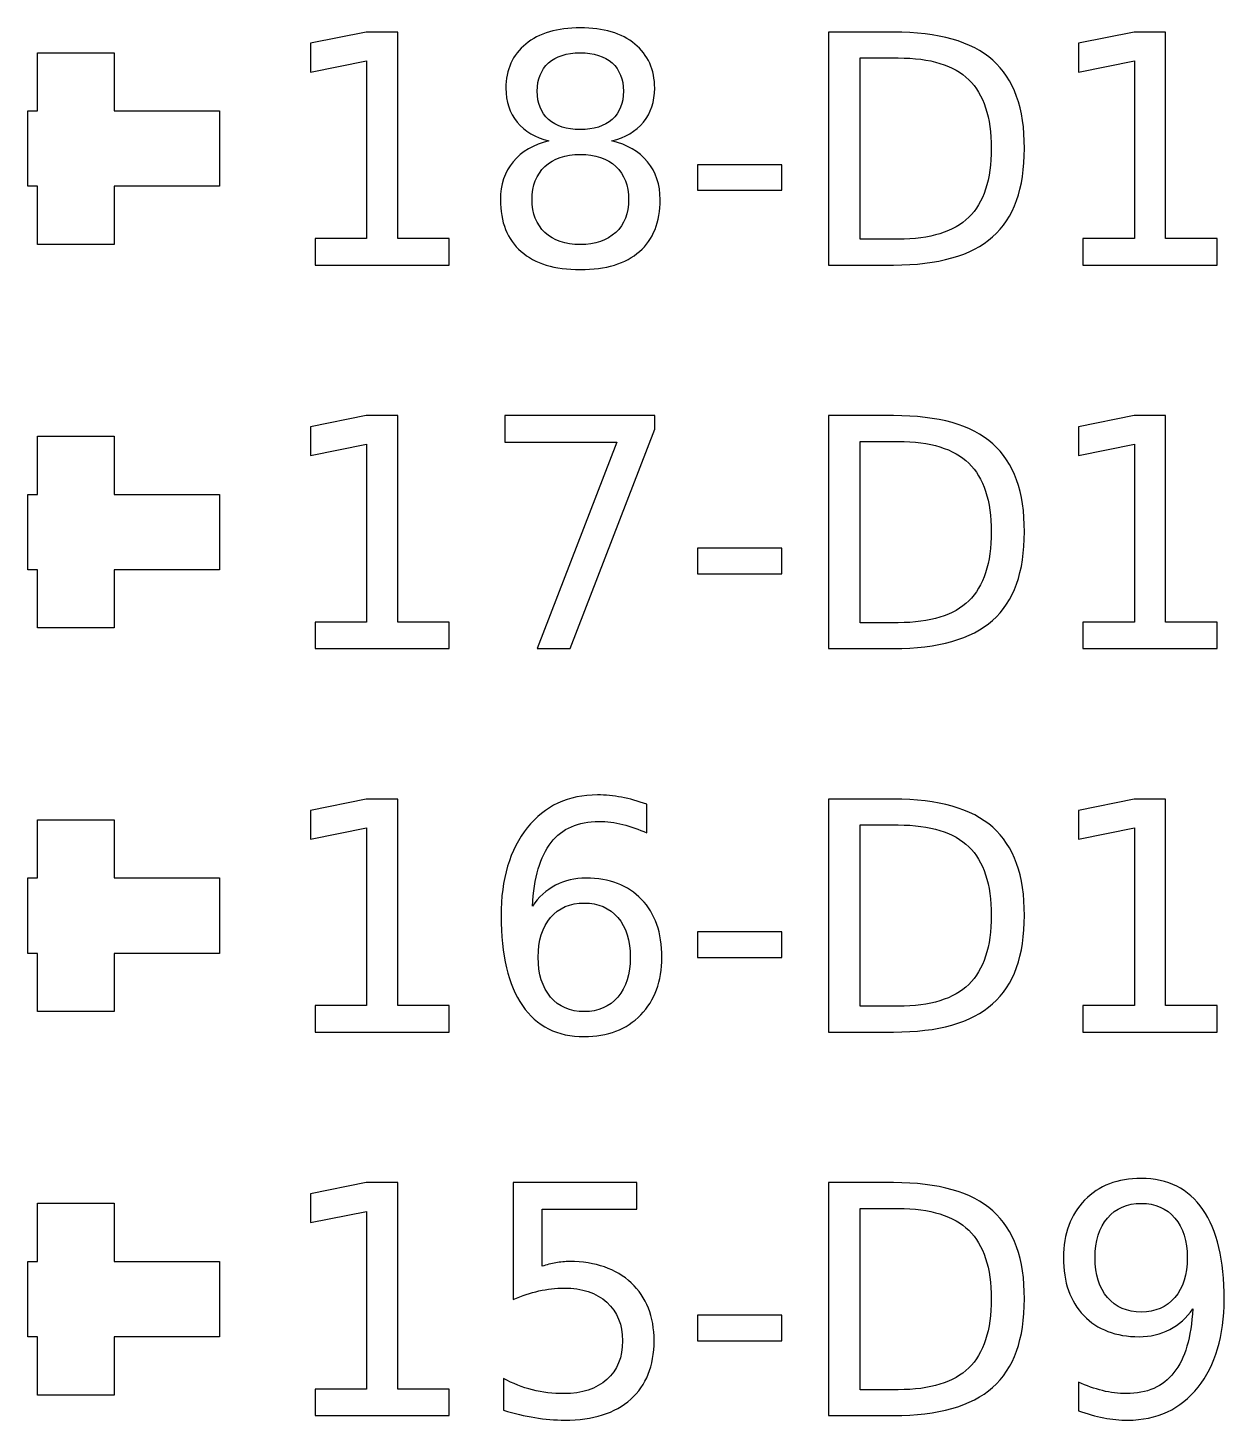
# Model space of a CAD drawing. Header units: centimetres. Extents: x -12.19 to -8.67, y -14.91 to -7.59.
# Drawn here: x -10.182 to -9.39, y -11.581 to -10.659 of the extents above; entities that cross this region are included whole.
import ezdxf

# ---------------------------------------------------------------- set-up
doc = ezdxf.new("R2010")
doc.units = ezdxf.units.CM
doc.header["$MEASUREMENT"] = 0
doc.layers.add('Layer 1', color=7, linetype='Continuous')

msp = doc.modelspace()

# ---------------------------------------------------------------- linework, layer by layer
at = {"layer": 'Layer 1', "color": 250}
for points, knots in [([(-9.83743, -10.73389), (-9.84638, -10.73167), (-9.85336, -10.72751), (-9.85837, -10.72137), (-9.85837, -10.72137), (-9.86334, -10.71526), (-9.86585, -10.70779), (-9.86585, -10.69897), (-9.86585, -10.69897), (-9.86585, -10.68662), (-9.86147, -10.67688), (-9.85269, -10.66972), (-9.85269, -10.66972), (-9.84391, -10.66256), (-9.83185, -10.65896), (-9.81658, -10.65896), (-9.81658, -10.65896), (-9.80123, -10.65896), (-9.78917, -10.66256), (-9.78042, -10.66972), (-9.78042, -10.66972), (-9.77167, -10.67688), (-9.7673, -10.68662), (-9.7673, -10.69897), (-9.7673, -10.69897), (-9.7673, -10.70779), (-9.7698, -10.71526), (-9.77477, -10.72137), (-9.77477, -10.72137), (-9.77978, -10.72751), (-9.78673, -10.73167), (-9.79562, -10.73389), (-9.79562, -10.73389), (-9.78553, -10.73622), (-9.7777, -10.7408), (-9.77209, -10.74765), (-9.77209, -10.74765), (-9.76648, -10.75446), (-9.76366, -10.76278), (-9.76366, -10.77266), (-9.76366, -10.77266), (-9.76366, -10.78758), (-9.76821, -10.79908), (-9.77735, -10.80705), (-9.77735, -10.80705), (-9.78649, -10.81506), (-9.79957, -10.81905), (-9.81658, -10.81905), (-9.81658, -10.81905), (-9.83358, -10.81905), (-9.84666, -10.81506), (-9.8558, -10.80705), (-9.8558, -10.80705), (-9.86493, -10.79908), (-9.86948, -10.78758), (-9.86948, -10.77266), (-9.86948, -10.77266), (-9.86948, -10.76278), (-9.86666, -10.75446), (-9.86102, -10.74765), (-9.86102, -10.74765), (-9.85534, -10.7408), (-9.84751, -10.73622), (-9.83743, -10.73389)], [0, 0, 0, 0, 0.0625, 0.0625, 0.0625, 0.0625, 0.125, 0.125, 0.125, 0.125, 0.1875, 0.1875, 0.1875, 0.1875, 0.25, 0.25, 0.25, 0.25, 0.3125, 0.3125, 0.3125, 0.3125, 0.375, 0.375, 0.375, 0.375, 0.4375, 0.4375, 0.4375, 0.4375, 0.5, 0.5, 0.5, 0.5, 0.5625, 0.5625, 0.5625, 0.5625, 0.625, 0.625, 0.625, 0.625, 0.6875, 0.6875, 0.6875, 0.6875, 0.75, 0.75, 0.75, 0.75, 0.8125, 0.8125, 0.8125, 0.8125, 0.875, 0.875, 0.875, 0.875, 0.9375, 0.9375, 0.9375, 0.9375, 1, 1, 1, 1]), ([(-9.99223, -10.79848), (-9.99223, -10.79848), (-9.95813, -10.79848), (-9.95813, -10.79848), (-9.95813, -10.79848), (-9.95813, -10.79848), (-9.95813, -10.68076), (-9.95813, -10.68076), (-9.95813, -10.68076), (-9.95813, -10.68076), (-9.99523, -10.68821), (-9.99523, -10.68821), (-9.99523, -10.68821), (-9.99523, -10.68821), (-9.99523, -10.66919), (-9.99523, -10.66919), (-9.99523, -10.66919), (-9.99523, -10.66919), (-9.95834, -10.66175), (-9.95834, -10.66175), (-9.95834, -10.66175), (-9.95834, -10.66175), (-9.93746, -10.66175), (-9.93746, -10.66175), (-9.93746, -10.66175), (-9.93746, -10.66175), (-9.93746, -10.79848), (-9.93746, -10.79848), (-9.93746, -10.79848), (-9.93746, -10.79848), (-9.90335, -10.79848), (-9.90335, -10.79848), (-9.90335, -10.79848), (-9.90335, -10.79848), (-9.90335, -10.81605), (-9.90335, -10.81605), (-9.90335, -10.81605), (-9.90335, -10.81605), (-9.99223, -10.81605), (-9.99223, -10.81605), (-9.99223, -10.81605), (-9.99223, -10.81605), (-9.99223, -10.79848), (-9.99223, -10.79848)], [0, 0, 0, 0, 0.090909, 0.090909, 0.090909, 0.090909, 0.181818, 0.181818, 0.181818, 0.181818, 0.272727, 0.272727, 0.272727, 0.272727, 0.363636, 0.363636, 0.363636, 0.363636, 0.454545, 0.454545, 0.454545, 0.454545, 0.545455, 0.545455, 0.545455, 0.545455, 0.636364, 0.636364, 0.636364, 0.636364, 0.727273, 0.727273, 0.727273, 0.727273, 0.818182, 0.818182, 0.818182, 0.818182, 0.909091, 0.909091, 0.909091, 0.909091, 1, 1, 1, 1]), ([(-9.65207, -10.66175), (-9.65207, -10.66175), (-9.60919, -10.66175), (-9.60919, -10.66175), (-9.60919, -10.66175), (-9.57927, -10.66175), (-9.55733, -10.66796), (-9.54336, -10.68041), (-9.54336, -10.68041), (-9.52936, -10.69283), (-9.52238, -10.7123), (-9.52238, -10.73876), (-9.52238, -10.73876), (-9.52238, -10.76536), (-9.5294, -10.78487), (-9.54347, -10.79735), (-9.54347, -10.79735), (-9.55751, -10.80981), (-9.57941, -10.81605), (-9.60919, -10.81605), (-9.60919, -10.81605), (-9.60919, -10.81605), (-9.65207, -10.81605), (-9.65207, -10.81605), (-9.65207, -10.81605), (-9.65207, -10.81605), (-9.65207, -10.66175), (-9.65207, -10.66175)], [0, 0, 0, 0, 0.142857, 0.142857, 0.142857, 0.142857, 0.285714, 0.285714, 0.285714, 0.285714, 0.428571, 0.428571, 0.428571, 0.428571, 0.571429, 0.571429, 0.571429, 0.571429, 0.714286, 0.714286, 0.714286, 0.714286, 0.857143, 0.857143, 0.857143, 0.857143, 1, 1, 1, 1]), ([(-9.48364, -10.79848), (-9.48364, -10.79848), (-9.44954, -10.79848), (-9.44954, -10.79848), (-9.44954, -10.79848), (-9.44954, -10.79848), (-9.44954, -10.68076), (-9.44954, -10.68076), (-9.44954, -10.68076), (-9.44954, -10.68076), (-9.48664, -10.68821), (-9.48664, -10.68821), (-9.48664, -10.68821), (-9.48664, -10.68821), (-9.48664, -10.66919), (-9.48664, -10.66919), (-9.48664, -10.66919), (-9.48664, -10.66919), (-9.44975, -10.66175), (-9.44975, -10.66175), (-9.44975, -10.66175), (-9.44975, -10.66175), (-9.42887, -10.66175), (-9.42887, -10.66175), (-9.42887, -10.66175), (-9.42887, -10.66175), (-9.42887, -10.79848), (-9.42887, -10.79848), (-9.42887, -10.79848), (-9.42887, -10.79848), (-9.39476, -10.79848), (-9.39476, -10.79848), (-9.39476, -10.79848), (-9.39476, -10.79848), (-9.39476, -10.81605), (-9.39476, -10.81605), (-9.39476, -10.81605), (-9.39476, -10.81605), (-9.48364, -10.81605), (-9.48364, -10.81605), (-9.48364, -10.81605), (-9.48364, -10.81605), (-9.48364, -10.79848), (-9.48364, -10.79848)], [0, 0, 0, 0, 0.090909, 0.090909, 0.090909, 0.090909, 0.181818, 0.181818, 0.181818, 0.181818, 0.272727, 0.272727, 0.272727, 0.272727, 0.363636, 0.363636, 0.363636, 0.363636, 0.454545, 0.454545, 0.454545, 0.454545, 0.545455, 0.545455, 0.545455, 0.545455, 0.636364, 0.636364, 0.636364, 0.636364, 0.727273, 0.727273, 0.727273, 0.727273, 0.818182, 0.818182, 0.818182, 0.818182, 0.909091, 0.909091, 0.909091, 0.909091, 1, 1, 1, 1]), ([(-9.84507, -10.70091), (-9.84507, -10.70891), (-9.84257, -10.71516), (-9.8376, -10.71964), (-9.8376, -10.71964), (-9.83259, -10.72412), (-9.82561, -10.72634), (-9.81658, -10.72634), (-9.81658, -10.72634), (-9.80762, -10.72634), (-9.80063, -10.72412), (-9.79555, -10.71964), (-9.79555, -10.71964), (-9.79051, -10.71516), (-9.78797, -10.70891), (-9.78797, -10.70091), (-9.78797, -10.70091), (-9.78797, -10.69293), (-9.79051, -10.68669), (-9.79555, -10.68221), (-9.79555, -10.68221), (-9.80063, -10.67773), (-9.80762, -10.67551), (-9.81658, -10.67551), (-9.81658, -10.67551), (-9.82561, -10.67551), (-9.83259, -10.67773), (-9.8376, -10.68221), (-9.8376, -10.68221), (-9.84257, -10.68669), (-9.84507, -10.69293), (-9.84507, -10.70091)], [0, 0, 0, 0, 0.125, 0.125, 0.125, 0.125, 0.25, 0.25, 0.25, 0.25, 0.375, 0.375, 0.375, 0.375, 0.5, 0.5, 0.5, 0.5, 0.625, 0.625, 0.625, 0.625, 0.75, 0.75, 0.75, 0.75, 0.875, 0.875, 0.875, 0.875, 1, 1, 1, 1]), ([(-9.63119, -10.67889), (-9.63119, -10.67889), (-9.63119, -10.79891), (-9.63119, -10.79891), (-9.63119, -10.79891), (-9.63119, -10.79891), (-9.60598, -10.79891), (-9.60598, -10.79891), (-9.60598, -10.79891), (-9.5847, -10.79891), (-9.56911, -10.79407), (-9.5592, -10.78444), (-9.5592, -10.78444), (-9.54932, -10.77478), (-9.54438, -10.75957), (-9.54438, -10.73876), (-9.54438, -10.73876), (-9.54438, -10.71809), (-9.54932, -10.70292), (-9.5592, -10.69332), (-9.5592, -10.69332), (-9.56911, -10.68369), (-9.5847, -10.67889), (-9.60598, -10.67889), (-9.60598, -10.67889), (-9.60598, -10.67889), (-9.63119, -10.67889), (-9.63119, -10.67889)], [0, 0, 0, 0, 0.142857, 0.142857, 0.142857, 0.142857, 0.285714, 0.285714, 0.285714, 0.285714, 0.428571, 0.428571, 0.428571, 0.428571, 0.571429, 0.571429, 0.571429, 0.571429, 0.714286, 0.714286, 0.714286, 0.714286, 0.857143, 0.857143, 0.857143, 0.857143, 1, 1, 1, 1]), ([(-9.81658, -10.74278), (-9.82649, -10.74278), (-9.83429, -10.74543), (-9.83996, -10.75075), (-9.83996, -10.75075), (-9.84564, -10.75604), (-9.84849, -10.76335), (-9.84849, -10.77262), (-9.84849, -10.77262), (-9.84849, -10.78194), (-9.84564, -10.78924), (-9.83996, -10.79453), (-9.83996, -10.79453), (-9.83429, -10.79986), (-9.82649, -10.8025), (-9.81658, -10.8025), (-9.81658, -10.8025), (-9.80666, -10.8025), (-9.79883, -10.79982), (-9.79312, -10.7945), (-9.79312, -10.7945), (-9.7874, -10.78917), (-9.78455, -10.78187), (-9.78455, -10.77262), (-9.78455, -10.77262), (-9.78455, -10.76335), (-9.7874, -10.75604), (-9.79308, -10.75075), (-9.79308, -10.75075), (-9.79876, -10.74543), (-9.80659, -10.74278), (-9.81658, -10.74278)], [0, 0, 0, 0, 0.125, 0.125, 0.125, 0.125, 0.25, 0.25, 0.25, 0.25, 0.375, 0.375, 0.375, 0.375, 0.5, 0.5, 0.5, 0.5, 0.625, 0.625, 0.625, 0.625, 0.75, 0.75, 0.75, 0.75, 0.875, 0.875, 0.875, 0.875, 1, 1, 1, 1]), ([(-9.73887, -10.74962), (-9.73887, -10.74962), (-9.68318, -10.74962), (-9.68318, -10.74962), (-9.68318, -10.74962), (-9.68318, -10.74962), (-9.68318, -10.76656), (-9.68318, -10.76656), (-9.68318, -10.76656), (-9.68318, -10.76656), (-9.73887, -10.76656), (-9.73887, -10.76656), (-9.73887, -10.76656), (-9.73887, -10.76656), (-9.73887, -10.74962), (-9.73887, -10.74962)], [0, 0, 0, 0, 0.25, 0.25, 0.25, 0.25, 0.5, 0.5, 0.5, 0.5, 0.75, 0.75, 0.75, 0.75, 1, 1, 1, 1]), ([(-9.99223, -11.05248), (-9.99223, -11.05248), (-9.95813, -11.05248), (-9.95813, -11.05248), (-9.95813, -11.05248), (-9.95813, -11.05248), (-9.95813, -10.93476), (-9.95813, -10.93476), (-9.95813, -10.93476), (-9.95813, -10.93476), (-9.99523, -10.94221), (-9.99523, -10.94221), (-9.99523, -10.94221), (-9.99523, -10.94221), (-9.99523, -10.92319), (-9.99523, -10.92319), (-9.99523, -10.92319), (-9.99523, -10.92319), (-9.95834, -10.91575), (-9.95834, -10.91575), (-9.95834, -10.91575), (-9.95834, -10.91575), (-9.93746, -10.91575), (-9.93746, -10.91575), (-9.93746, -10.91575), (-9.93746, -10.91575), (-9.93746, -11.05248), (-9.93746, -11.05248), (-9.93746, -11.05248), (-9.93746, -11.05248), (-9.90335, -11.05248), (-9.90335, -11.05248), (-9.90335, -11.05248), (-9.90335, -11.05248), (-9.90335, -11.07005), (-9.90335, -11.07005), (-9.90335, -11.07005), (-9.90335, -11.07005), (-9.99223, -11.07005), (-9.99223, -11.07005), (-9.99223, -11.07005), (-9.99223, -11.07005), (-9.99223, -11.05248), (-9.99223, -11.05248)], [0, 0, 0, 0, 0.090909, 0.090909, 0.090909, 0.090909, 0.181818, 0.181818, 0.181818, 0.181818, 0.272727, 0.272727, 0.272727, 0.272727, 0.363636, 0.363636, 0.363636, 0.363636, 0.454545, 0.454545, 0.454545, 0.454545, 0.545455, 0.545455, 0.545455, 0.545455, 0.636364, 0.636364, 0.636364, 0.636364, 0.727273, 0.727273, 0.727273, 0.727273, 0.818182, 0.818182, 0.818182, 0.818182, 0.909091, 0.909091, 0.909091, 0.909091, 1, 1, 1, 1]), ([(-9.86648, -10.91575), (-9.86648, -10.91575), (-9.76726, -10.91575), (-9.76726, -10.91575), (-9.76726, -10.91575), (-9.76726, -10.91575), (-9.76726, -10.92464), (-9.76726, -10.92464), (-9.76726, -10.92464), (-9.76726, -10.92464), (-9.82332, -11.07005), (-9.82332, -11.07005), (-9.82332, -11.07005), (-9.82332, -11.07005), (-9.84511, -11.07005), (-9.84511, -11.07005), (-9.84511, -11.07005), (-9.84511, -11.07005), (-9.79238, -10.93332), (-9.79238, -10.93332), (-9.79238, -10.93332), (-9.79238, -10.93332), (-9.86648, -10.93332), (-9.86648, -10.93332), (-9.86648, -10.93332), (-9.86648, -10.93332), (-9.86648, -10.91575), (-9.86648, -10.91575)], [0, 0, 0, 0, 0.142857, 0.142857, 0.142857, 0.142857, 0.285714, 0.285714, 0.285714, 0.285714, 0.428571, 0.428571, 0.428571, 0.428571, 0.571429, 0.571429, 0.571429, 0.571429, 0.714286, 0.714286, 0.714286, 0.714286, 0.857143, 0.857143, 0.857143, 0.857143, 1, 1, 1, 1]), ([(-9.65207, -10.91575), (-9.65207, -10.91575), (-9.60919, -10.91575), (-9.60919, -10.91575), (-9.60919, -10.91575), (-9.57927, -10.91575), (-9.55733, -10.92196), (-9.54336, -10.93441), (-9.54336, -10.93441), (-9.52936, -10.94683), (-9.52238, -10.9663), (-9.52238, -10.99276), (-9.52238, -10.99276), (-9.52238, -11.01936), (-9.5294, -11.03887), (-9.54347, -11.05135), (-9.54347, -11.05135), (-9.55751, -11.06381), (-9.57941, -11.07005), (-9.60919, -11.07005), (-9.60919, -11.07005), (-9.60919, -11.07005), (-9.65207, -11.07005), (-9.65207, -11.07005), (-9.65207, -11.07005), (-9.65207, -11.07005), (-9.65207, -10.91575), (-9.65207, -10.91575)], [0, 0, 0, 0, 0.142857, 0.142857, 0.142857, 0.142857, 0.285714, 0.285714, 0.285714, 0.285714, 0.428571, 0.428571, 0.428571, 0.428571, 0.571429, 0.571429, 0.571429, 0.571429, 0.714286, 0.714286, 0.714286, 0.714286, 0.857143, 0.857143, 0.857143, 0.857143, 1, 1, 1, 1]), ([(-9.48364, -11.05248), (-9.48364, -11.05248), (-9.44954, -11.05248), (-9.44954, -11.05248), (-9.44954, -11.05248), (-9.44954, -11.05248), (-9.44954, -10.93476), (-9.44954, -10.93476), (-9.44954, -10.93476), (-9.44954, -10.93476), (-9.48664, -10.94221), (-9.48664, -10.94221), (-9.48664, -10.94221), (-9.48664, -10.94221), (-9.48664, -10.92319), (-9.48664, -10.92319), (-9.48664, -10.92319), (-9.48664, -10.92319), (-9.44975, -10.91575), (-9.44975, -10.91575), (-9.44975, -10.91575), (-9.44975, -10.91575), (-9.42887, -10.91575), (-9.42887, -10.91575), (-9.42887, -10.91575), (-9.42887, -10.91575), (-9.42887, -11.05248), (-9.42887, -11.05248), (-9.42887, -11.05248), (-9.42887, -11.05248), (-9.39476, -11.05248), (-9.39476, -11.05248), (-9.39476, -11.05248), (-9.39476, -11.05248), (-9.39476, -11.07005), (-9.39476, -11.07005), (-9.39476, -11.07005), (-9.39476, -11.07005), (-9.48364, -11.07005), (-9.48364, -11.07005), (-9.48364, -11.07005), (-9.48364, -11.07005), (-9.48364, -11.05248), (-9.48364, -11.05248)], [0, 0, 0, 0, 0.090909, 0.090909, 0.090909, 0.090909, 0.181818, 0.181818, 0.181818, 0.181818, 0.272727, 0.272727, 0.272727, 0.272727, 0.363636, 0.363636, 0.363636, 0.363636, 0.454545, 0.454545, 0.454545, 0.454545, 0.545455, 0.545455, 0.545455, 0.545455, 0.636364, 0.636364, 0.636364, 0.636364, 0.727273, 0.727273, 0.727273, 0.727273, 0.818182, 0.818182, 0.818182, 0.818182, 0.909091, 0.909091, 0.909091, 0.909091, 1, 1, 1, 1]), ([(-9.63119, -10.93289), (-9.63119, -10.93289), (-9.63119, -11.05291), (-9.63119, -11.05291), (-9.63119, -11.05291), (-9.63119, -11.05291), (-9.60598, -11.05291), (-9.60598, -11.05291), (-9.60598, -11.05291), (-9.5847, -11.05291), (-9.56911, -11.04807), (-9.5592, -11.03844), (-9.5592, -11.03844), (-9.54932, -11.02878), (-9.54438, -11.01357), (-9.54438, -10.99276), (-9.54438, -10.99276), (-9.54438, -10.97209), (-9.54932, -10.95692), (-9.5592, -10.94732), (-9.5592, -10.94732), (-9.56911, -10.93769), (-9.5847, -10.93289), (-9.60598, -10.93289), (-9.60598, -10.93289), (-9.60598, -10.93289), (-9.63119, -10.93289), (-9.63119, -10.93289)], [0, 0, 0, 0, 0.142857, 0.142857, 0.142857, 0.142857, 0.285714, 0.285714, 0.285714, 0.285714, 0.428571, 0.428571, 0.428571, 0.428571, 0.571429, 0.571429, 0.571429, 0.571429, 0.714286, 0.714286, 0.714286, 0.714286, 0.857143, 0.857143, 0.857143, 0.857143, 1, 1, 1, 1]), ([(-9.73887, -11.00362), (-9.73887, -11.00362), (-9.68318, -11.00362), (-9.68318, -11.00362), (-9.68318, -11.00362), (-9.68318, -11.00362), (-9.68318, -11.02056), (-9.68318, -11.02056), (-9.68318, -11.02056), (-9.68318, -11.02056), (-9.73887, -11.02056), (-9.73887, -11.02056), (-9.73887, -11.02056), (-9.73887, -11.02056), (-9.73887, -11.00362), (-9.73887, -11.00362)], [0, 0, 0, 0, 0.25, 0.25, 0.25, 0.25, 0.5, 0.5, 0.5, 0.5, 0.75, 0.75, 0.75, 0.75, 1, 1, 1, 1]), ([(-9.99223, -11.30648), (-9.99223, -11.30648), (-9.95813, -11.30648), (-9.95813, -11.30648), (-9.95813, -11.30648), (-9.95813, -11.30648), (-9.95813, -11.18876), (-9.95813, -11.18876), (-9.95813, -11.18876), (-9.95813, -11.18876), (-9.99523, -11.19621), (-9.99523, -11.19621), (-9.99523, -11.19621), (-9.99523, -11.19621), (-9.99523, -11.17719), (-9.99523, -11.17719), (-9.99523, -11.17719), (-9.99523, -11.17719), (-9.95834, -11.16975), (-9.95834, -11.16975), (-9.95834, -11.16975), (-9.95834, -11.16975), (-9.93746, -11.16975), (-9.93746, -11.16975), (-9.93746, -11.16975), (-9.93746, -11.16975), (-9.93746, -11.30648), (-9.93746, -11.30648), (-9.93746, -11.30648), (-9.93746, -11.30648), (-9.90335, -11.30648), (-9.90335, -11.30648), (-9.90335, -11.30648), (-9.90335, -11.30648), (-9.90335, -11.32405), (-9.90335, -11.32405), (-9.90335, -11.32405), (-9.90335, -11.32405), (-9.99223, -11.32405), (-9.99223, -11.32405), (-9.99223, -11.32405), (-9.99223, -11.32405), (-9.99223, -11.30648), (-9.99223, -11.30648)], [0, 0, 0, 0, 0.090909, 0.090909, 0.090909, 0.090909, 0.181818, 0.181818, 0.181818, 0.181818, 0.272727, 0.272727, 0.272727, 0.272727, 0.363636, 0.363636, 0.363636, 0.363636, 0.454545, 0.454545, 0.454545, 0.454545, 0.545455, 0.545455, 0.545455, 0.545455, 0.636364, 0.636364, 0.636364, 0.636364, 0.727273, 0.727273, 0.727273, 0.727273, 0.818182, 0.818182, 0.818182, 0.818182, 0.909091, 0.909091, 0.909091, 0.909091, 1, 1, 1, 1]), ([(-9.77252, -11.17317), (-9.77252, -11.17317), (-9.77252, -11.19219), (-9.77252, -11.19219), (-9.77252, -11.19219), (-9.77774, -11.18972), (-9.78303, -11.18781), (-9.78839, -11.18651), (-9.78839, -11.18651), (-9.79372, -11.1852), (-9.79901, -11.18453), (-9.80427, -11.18453), (-9.80427, -11.18453), (-9.81802, -11.18453), (-9.82857, -11.18919), (-9.83584, -11.19847), (-9.83584, -11.19847), (-9.8431, -11.20778), (-9.84726, -11.22182), (-9.84828, -11.24066), (-9.84828, -11.24066), (-9.84422, -11.23466), (-9.83911, -11.23004), (-9.83298, -11.22683), (-9.83298, -11.22683), (-9.82684, -11.22362), (-9.82011, -11.22203), (-9.81273, -11.22203), (-9.81273, -11.22203), (-9.79725, -11.22203), (-9.78497, -11.22672), (-9.77597, -11.23614), (-9.77597, -11.23614), (-9.76698, -11.24556), (-9.7625, -11.25833), (-9.7625, -11.27452), (-9.7625, -11.27452), (-9.7625, -11.2904), (-9.76719, -11.3031), (-9.77654, -11.31269), (-9.77654, -11.31269), (-9.78592, -11.32225), (-9.79841, -11.32705), (-9.81397, -11.32705), (-9.81397, -11.32705), (-9.83182, -11.32705), (-9.84546, -11.3202), (-9.85491, -11.30652), (-9.85491, -11.30652), (-9.86433, -11.29287), (-9.86906, -11.27304), (-9.86906, -11.24704), (-9.86906, -11.24704), (-9.86906, -11.22266), (-9.86327, -11.20323), (-9.8517, -11.18873), (-9.8517, -11.18873), (-9.8401, -11.17423), (-9.82459, -11.16696), (-9.80508, -11.16696), (-9.80508, -11.16696), (-9.79986, -11.16696), (-9.79456, -11.16749), (-9.7892, -11.16852), (-9.7892, -11.16852), (-9.78388, -11.16954), (-9.7783, -11.17109), (-9.77252, -11.17317)], [0, 0, 0, 0, 0.058824, 0.058824, 0.058824, 0.058824, 0.117647, 0.117647, 0.117647, 0.117647, 0.176471, 0.176471, 0.176471, 0.176471, 0.235294, 0.235294, 0.235294, 0.235294, 0.294118, 0.294118, 0.294118, 0.294118, 0.352941, 0.352941, 0.352941, 0.352941, 0.411765, 0.411765, 0.411765, 0.411765, 0.470588, 0.470588, 0.470588, 0.470588, 0.529412, 0.529412, 0.529412, 0.529412, 0.588235, 0.588235, 0.588235, 0.588235, 0.647059, 0.647059, 0.647059, 0.647059, 0.705882, 0.705882, 0.705882, 0.705882, 0.764706, 0.764706, 0.764706, 0.764706, 0.823529, 0.823529, 0.823529, 0.823529, 0.882353, 0.882353, 0.882353, 0.882353, 0.941176, 0.941176, 0.941176, 0.941176, 1, 1, 1, 1]), ([(-9.65207, -11.16975), (-9.65207, -11.16975), (-9.60919, -11.16975), (-9.60919, -11.16975), (-9.60919, -11.16975), (-9.57927, -11.16975), (-9.55733, -11.17596), (-9.54336, -11.18841), (-9.54336, -11.18841), (-9.52936, -11.20083), (-9.52238, -11.2203), (-9.52238, -11.24676), (-9.52238, -11.24676), (-9.52238, -11.27336), (-9.5294, -11.29287), (-9.54347, -11.30535), (-9.54347, -11.30535), (-9.55751, -11.31781), (-9.57941, -11.32405), (-9.60919, -11.32405), (-9.60919, -11.32405), (-9.60919, -11.32405), (-9.65207, -11.32405), (-9.65207, -11.32405), (-9.65207, -11.32405), (-9.65207, -11.32405), (-9.65207, -11.16975), (-9.65207, -11.16975)], [0, 0, 0, 0, 0.142857, 0.142857, 0.142857, 0.142857, 0.285714, 0.285714, 0.285714, 0.285714, 0.428571, 0.428571, 0.428571, 0.428571, 0.571429, 0.571429, 0.571429, 0.571429, 0.714286, 0.714286, 0.714286, 0.714286, 0.857143, 0.857143, 0.857143, 0.857143, 1, 1, 1, 1]), ([(-9.48364, -11.30648), (-9.48364, -11.30648), (-9.44954, -11.30648), (-9.44954, -11.30648), (-9.44954, -11.30648), (-9.44954, -11.30648), (-9.44954, -11.18876), (-9.44954, -11.18876), (-9.44954, -11.18876), (-9.44954, -11.18876), (-9.48664, -11.19621), (-9.48664, -11.19621), (-9.48664, -11.19621), (-9.48664, -11.19621), (-9.48664, -11.17719), (-9.48664, -11.17719), (-9.48664, -11.17719), (-9.48664, -11.17719), (-9.44975, -11.16975), (-9.44975, -11.16975), (-9.44975, -11.16975), (-9.44975, -11.16975), (-9.42887, -11.16975), (-9.42887, -11.16975), (-9.42887, -11.16975), (-9.42887, -11.16975), (-9.42887, -11.30648), (-9.42887, -11.30648), (-9.42887, -11.30648), (-9.42887, -11.30648), (-9.39476, -11.30648), (-9.39476, -11.30648), (-9.39476, -11.30648), (-9.39476, -11.30648), (-9.39476, -11.32405), (-9.39476, -11.32405), (-9.39476, -11.32405), (-9.39476, -11.32405), (-9.48364, -11.32405), (-9.48364, -11.32405), (-9.48364, -11.32405), (-9.48364, -11.32405), (-9.48364, -11.30648), (-9.48364, -11.30648)], [0, 0, 0, 0, 0.090909, 0.090909, 0.090909, 0.090909, 0.181818, 0.181818, 0.181818, 0.181818, 0.272727, 0.272727, 0.272727, 0.272727, 0.363636, 0.363636, 0.363636, 0.363636, 0.454545, 0.454545, 0.454545, 0.454545, 0.545455, 0.545455, 0.545455, 0.545455, 0.636364, 0.636364, 0.636364, 0.636364, 0.727273, 0.727273, 0.727273, 0.727273, 0.818182, 0.818182, 0.818182, 0.818182, 0.909091, 0.909091, 0.909091, 0.909091, 1, 1, 1, 1]), ([(-9.63119, -11.18689), (-9.63119, -11.18689), (-9.63119, -11.30691), (-9.63119, -11.30691), (-9.63119, -11.30691), (-9.63119, -11.30691), (-9.60598, -11.30691), (-9.60598, -11.30691), (-9.60598, -11.30691), (-9.5847, -11.30691), (-9.56911, -11.30207), (-9.5592, -11.29244), (-9.5592, -11.29244), (-9.54932, -11.28278), (-9.54438, -11.26757), (-9.54438, -11.24676), (-9.54438, -11.24676), (-9.54438, -11.22609), (-9.54932, -11.21092), (-9.5592, -11.20132), (-9.5592, -11.20132), (-9.56911, -11.19169), (-9.5847, -11.18689), (-9.60598, -11.18689), (-9.60598, -11.18689), (-9.60598, -11.18689), (-9.63119, -11.18689), (-9.63119, -11.18689)], [0, 0, 0, 0, 0.142857, 0.142857, 0.142857, 0.142857, 0.285714, 0.285714, 0.285714, 0.285714, 0.428571, 0.428571, 0.428571, 0.428571, 0.571429, 0.571429, 0.571429, 0.571429, 0.714286, 0.714286, 0.714286, 0.714286, 0.857143, 0.857143, 0.857143, 0.857143, 1, 1, 1, 1]), ([(-9.81397, -11.23857), (-9.82335, -11.23857), (-9.83079, -11.24178), (-9.83626, -11.24817), (-9.83626, -11.24817), (-9.84172, -11.25459), (-9.84447, -11.26337), (-9.84447, -11.27452), (-9.84447, -11.27452), (-9.84447, -11.28563), (-9.84172, -11.29438), (-9.83626, -11.30084), (-9.83626, -11.30084), (-9.83079, -11.30729), (-9.82335, -11.3105), (-9.81397, -11.3105), (-9.81397, -11.3105), (-9.80462, -11.3105), (-9.79718, -11.30729), (-9.79171, -11.30084), (-9.79171, -11.30084), (-9.78624, -11.29438), (-9.78349, -11.28563), (-9.78349, -11.27452), (-9.78349, -11.27452), (-9.78349, -11.26337), (-9.78624, -11.25459), (-9.79171, -11.24817), (-9.79171, -11.24817), (-9.79718, -11.24178), (-9.80462, -11.23857), (-9.81397, -11.23857)], [0, 0, 0, 0, 0.125, 0.125, 0.125, 0.125, 0.25, 0.25, 0.25, 0.25, 0.375, 0.375, 0.375, 0.375, 0.5, 0.5, 0.5, 0.5, 0.625, 0.625, 0.625, 0.625, 0.75, 0.75, 0.75, 0.75, 0.875, 0.875, 0.875, 0.875, 1, 1, 1, 1]), ([(-9.73887, -11.25762), (-9.73887, -11.25762), (-9.68318, -11.25762), (-9.68318, -11.25762), (-9.68318, -11.25762), (-9.68318, -11.25762), (-9.68318, -11.27456), (-9.68318, -11.27456), (-9.68318, -11.27456), (-9.68318, -11.27456), (-9.73887, -11.27456), (-9.73887, -11.27456), (-9.73887, -11.27456), (-9.73887, -11.27456), (-9.73887, -11.25762), (-9.73887, -11.25762)], [0, 0, 0, 0, 0.25, 0.25, 0.25, 0.25, 0.5, 0.5, 0.5, 0.5, 0.75, 0.75, 0.75, 0.75, 1, 1, 1, 1]), ([(-9.99223, -11.56048), (-9.99223, -11.56048), (-9.95813, -11.56048), (-9.95813, -11.56048), (-9.95813, -11.56048), (-9.95813, -11.56048), (-9.95813, -11.44276), (-9.95813, -11.44276), (-9.95813, -11.44276), (-9.95813, -11.44276), (-9.99523, -11.45021), (-9.99523, -11.45021), (-9.99523, -11.45021), (-9.99523, -11.45021), (-9.99523, -11.43119), (-9.99523, -11.43119), (-9.99523, -11.43119), (-9.99523, -11.43119), (-9.95834, -11.42375), (-9.95834, -11.42375), (-9.95834, -11.42375), (-9.95834, -11.42375), (-9.93746, -11.42375), (-9.93746, -11.42375), (-9.93746, -11.42375), (-9.93746, -11.42375), (-9.93746, -11.56048), (-9.93746, -11.56048), (-9.93746, -11.56048), (-9.93746, -11.56048), (-9.90335, -11.56048), (-9.90335, -11.56048), (-9.90335, -11.56048), (-9.90335, -11.56048), (-9.90335, -11.57805), (-9.90335, -11.57805), (-9.90335, -11.57805), (-9.90335, -11.57805), (-9.99223, -11.57805), (-9.99223, -11.57805), (-9.99223, -11.57805), (-9.99223, -11.57805), (-9.99223, -11.56048), (-9.99223, -11.56048)], [0, 0, 0, 0, 0.090909, 0.090909, 0.090909, 0.090909, 0.181818, 0.181818, 0.181818, 0.181818, 0.272727, 0.272727, 0.272727, 0.272727, 0.363636, 0.363636, 0.363636, 0.363636, 0.454545, 0.454545, 0.454545, 0.454545, 0.545455, 0.545455, 0.545455, 0.545455, 0.636364, 0.636364, 0.636364, 0.636364, 0.727273, 0.727273, 0.727273, 0.727273, 0.818182, 0.818182, 0.818182, 0.818182, 0.909091, 0.909091, 0.909091, 0.909091, 1, 1, 1, 1]), ([(-9.86098, -11.42375), (-9.86098, -11.42375), (-9.77904, -11.42375), (-9.77904, -11.42375), (-9.77904, -11.42375), (-9.77904, -11.42375), (-9.77904, -11.44132), (-9.77904, -11.44132), (-9.77904, -11.44132), (-9.77904, -11.44132), (-9.84186, -11.44132), (-9.84186, -11.44132), (-9.84186, -11.44132), (-9.84186, -11.44132), (-9.84186, -11.47913), (-9.84186, -11.47913), (-9.84186, -11.47913), (-9.83883, -11.47811), (-9.8358, -11.47734), (-9.83277, -11.47681), (-9.83277, -11.47681), (-9.82974, -11.47628), (-9.8267, -11.47603), (-9.82367, -11.47603), (-9.82367, -11.47603), (-9.80645, -11.47603), (-9.79284, -11.48076), (-9.78278, -11.49018), (-9.78278, -11.49018), (-9.77273, -11.49963), (-9.76768, -11.5124), (-9.76768, -11.52852), (-9.76768, -11.52852), (-9.76768, -11.54514), (-9.77283, -11.55805), (-9.78317, -11.56726), (-9.78317, -11.56726), (-9.79351, -11.57646), (-9.80808, -11.58105), (-9.82691, -11.58105), (-9.82691, -11.58105), (-9.83337, -11.58105), (-9.83996, -11.58048), (-9.84669, -11.57939), (-9.84669, -11.57939), (-9.8534, -11.5783), (-9.86035, -11.57664), (-9.86751, -11.57442), (-9.86751, -11.57442), (-9.86751, -11.57442), (-9.86751, -11.55343), (-9.86751, -11.55343), (-9.86751, -11.55343), (-9.8613, -11.55681), (-9.85491, -11.55932), (-9.84828, -11.56098), (-9.84828, -11.56098), (-9.84168, -11.56263), (-9.83467, -11.56348), (-9.8273, -11.56348), (-9.8273, -11.56348), (-9.81541, -11.56348), (-9.80596, -11.56034), (-9.79901, -11.55406), (-9.79901, -11.55406), (-9.79206, -11.54782), (-9.78857, -11.53928), (-9.78857, -11.52852), (-9.78857, -11.52852), (-9.78857, -11.5178), (-9.79206, -11.50926), (-9.79901, -11.50302), (-9.79901, -11.50302), (-9.80596, -11.49674), (-9.81538, -11.4936), (-9.8273, -11.4936), (-9.8273, -11.4936), (-9.83288, -11.4936), (-9.83845, -11.49423), (-9.84398, -11.49547), (-9.84398, -11.49547), (-9.84952, -11.4967), (-9.8552, -11.49864), (-9.86098, -11.50125), (-9.86098, -11.50125), (-9.86098, -11.50125), (-9.86098, -11.42375), (-9.86098, -11.42375)], [0, 0, 0, 0, 0.045455, 0.045455, 0.045455, 0.045455, 0.090909, 0.090909, 0.090909, 0.090909, 0.136364, 0.136364, 0.136364, 0.136364, 0.181818, 0.181818, 0.181818, 0.181818, 0.227273, 0.227273, 0.227273, 0.227273, 0.272727, 0.272727, 0.272727, 0.272727, 0.318182, 0.318182, 0.318182, 0.318182, 0.363636, 0.363636, 0.363636, 0.363636, 0.409091, 0.409091, 0.409091, 0.409091, 0.454545, 0.454545, 0.454545, 0.454545, 0.5, 0.5, 0.5, 0.5, 0.545455, 0.545455, 0.545455, 0.545455, 0.590909, 0.590909, 0.590909, 0.590909, 0.636364, 0.636364, 0.636364, 0.636364, 0.681818, 0.681818, 0.681818, 0.681818, 0.727273, 0.727273, 0.727273, 0.727273, 0.772727, 0.772727, 0.772727, 0.772727, 0.818182, 0.818182, 0.818182, 0.818182, 0.863636, 0.863636, 0.863636, 0.863636, 0.909091, 0.909091, 0.909091, 0.909091, 0.954545, 0.954545, 0.954545, 0.954545, 1, 1, 1, 1]), ([(-9.65207, -11.42375), (-9.65207, -11.42375), (-9.60919, -11.42375), (-9.60919, -11.42375), (-9.60919, -11.42375), (-9.57927, -11.42375), (-9.55733, -11.42996), (-9.54336, -11.44241), (-9.54336, -11.44241), (-9.52936, -11.45483), (-9.52238, -11.4743), (-9.52238, -11.50076), (-9.52238, -11.50076), (-9.52238, -11.52736), (-9.5294, -11.54687), (-9.54347, -11.55935), (-9.54347, -11.55935), (-9.55751, -11.57181), (-9.57941, -11.57805), (-9.60919, -11.57805), (-9.60919, -11.57805), (-9.60919, -11.57805), (-9.65207, -11.57805), (-9.65207, -11.57805), (-9.65207, -11.57805), (-9.65207, -11.57805), (-9.65207, -11.42375), (-9.65207, -11.42375)], [0, 0, 0, 0, 0.142857, 0.142857, 0.142857, 0.142857, 0.285714, 0.285714, 0.285714, 0.285714, 0.428571, 0.428571, 0.428571, 0.428571, 0.571429, 0.571429, 0.571429, 0.571429, 0.714286, 0.714286, 0.714286, 0.714286, 0.857143, 0.857143, 0.857143, 0.857143, 1, 1, 1, 1]), ([(-9.48664, -11.57484), (-9.48664, -11.57484), (-9.48664, -11.55583), (-9.48664, -11.55583), (-9.48664, -11.55583), (-9.48142, -11.5583), (-9.47609, -11.5602), (-9.47073, -11.56151), (-9.47073, -11.56151), (-9.46534, -11.56281), (-9.46009, -11.56348), (-9.4549, -11.56348), (-9.4549, -11.56348), (-9.44115, -11.56348), (-9.4306, -11.55886), (-9.42333, -11.54958), (-9.42333, -11.54958), (-9.41606, -11.5403), (-9.4119, -11.52623), (-9.41088, -11.50736), (-9.41088, -11.50736), (-9.41486, -11.51328), (-9.41994, -11.51783), (-9.42608, -11.52101), (-9.42608, -11.52101), (-9.43222, -11.52418), (-9.43899, -11.52577), (-9.44644, -11.52577), (-9.44644, -11.52577), (-9.46185, -11.52577), (-9.47408, -11.52111), (-9.48308, -11.51177), (-9.48308, -11.51177), (-9.49208, -11.50242), (-9.49656, -11.48965), (-9.49656, -11.47345), (-9.49656, -11.47345), (-9.49656, -11.45762), (-9.49186, -11.44492), (-9.48252, -11.43532), (-9.48252, -11.43532), (-9.47313, -11.42576), (-9.46065, -11.42096), (-9.4451, -11.42096), (-9.4451, -11.42096), (-9.42725, -11.42096), (-9.41363, -11.42781), (-9.40421, -11.44149), (-9.40421, -11.44149), (-9.39479, -11.45515), (-9.3901, -11.47501), (-9.3901, -11.50104), (-9.3901, -11.50104), (-9.3901, -11.52538), (-9.39589, -11.54478), (-9.40742, -11.55928), (-9.40742, -11.55928), (-9.41896, -11.57378), (-9.43448, -11.58105), (-9.45399, -11.58105), (-9.45399, -11.58105), (-9.45921, -11.58105), (-9.46453, -11.58052), (-9.46989, -11.5795), (-9.46989, -11.5795), (-9.47528, -11.57847), (-9.48086, -11.57692), (-9.48664, -11.57484)], [0, 0, 0, 0, 0.058824, 0.058824, 0.058824, 0.058824, 0.117647, 0.117647, 0.117647, 0.117647, 0.176471, 0.176471, 0.176471, 0.176471, 0.235294, 0.235294, 0.235294, 0.235294, 0.294118, 0.294118, 0.294118, 0.294118, 0.352941, 0.352941, 0.352941, 0.352941, 0.411765, 0.411765, 0.411765, 0.411765, 0.470588, 0.470588, 0.470588, 0.470588, 0.529412, 0.529412, 0.529412, 0.529412, 0.588235, 0.588235, 0.588235, 0.588235, 0.647059, 0.647059, 0.647059, 0.647059, 0.705882, 0.705882, 0.705882, 0.705882, 0.764706, 0.764706, 0.764706, 0.764706, 0.823529, 0.823529, 0.823529, 0.823529, 0.882353, 0.882353, 0.882353, 0.882353, 0.941176, 0.941176, 0.941176, 0.941176, 1, 1, 1, 1]), ([(-9.63119, -11.44089), (-9.63119, -11.44089), (-9.63119, -11.56091), (-9.63119, -11.56091), (-9.63119, -11.56091), (-9.63119, -11.56091), (-9.60598, -11.56091), (-9.60598, -11.56091), (-9.60598, -11.56091), (-9.5847, -11.56091), (-9.56911, -11.55607), (-9.5592, -11.54644), (-9.5592, -11.54644), (-9.54932, -11.53678), (-9.54438, -11.52157), (-9.54438, -11.50076), (-9.54438, -11.50076), (-9.54438, -11.48009), (-9.54932, -11.46492), (-9.5592, -11.45532), (-9.5592, -11.45532), (-9.56911, -11.44569), (-9.5847, -11.44089), (-9.60598, -11.44089), (-9.60598, -11.44089), (-9.60598, -11.44089), (-9.63119, -11.44089), (-9.63119, -11.44089)], [0, 0, 0, 0, 0.142857, 0.142857, 0.142857, 0.142857, 0.285714, 0.285714, 0.285714, 0.285714, 0.428571, 0.428571, 0.428571, 0.428571, 0.571429, 0.571429, 0.571429, 0.571429, 0.714286, 0.714286, 0.714286, 0.714286, 0.857143, 0.857143, 0.857143, 0.857143, 1, 1, 1, 1]), ([(-9.44506, -11.50944), (-9.43571, -11.50944), (-9.42827, -11.50623), (-9.4228, -11.49984), (-9.4228, -11.49984), (-9.41733, -11.49342), (-9.41458, -11.48464), (-9.41458, -11.47345), (-9.41458, -11.47345), (-9.41458, -11.46238), (-9.41733, -11.45363), (-9.4228, -11.44717), (-9.4228, -11.44717), (-9.42827, -11.44072), (-9.43571, -11.43751), (-9.44506, -11.43751), (-9.44506, -11.43751), (-9.45445, -11.43751), (-9.46189, -11.44072), (-9.46735, -11.44717), (-9.46735, -11.44717), (-9.47281, -11.45363), (-9.47557, -11.46238), (-9.47557, -11.47345), (-9.47557, -11.47345), (-9.47557, -11.48464), (-9.47281, -11.49342), (-9.46735, -11.49984), (-9.46735, -11.49984), (-9.46189, -11.50623), (-9.45445, -11.50944), (-9.44506, -11.50944)], [0, 0, 0, 0, 0.125, 0.125, 0.125, 0.125, 0.25, 0.25, 0.25, 0.25, 0.375, 0.375, 0.375, 0.375, 0.5, 0.5, 0.5, 0.5, 0.625, 0.625, 0.625, 0.625, 0.75, 0.75, 0.75, 0.75, 0.875, 0.875, 0.875, 0.875, 1, 1, 1, 1]), ([(-9.73887, -11.51162), (-9.73887, -11.51162), (-9.68318, -11.51162), (-9.68318, -11.51162), (-9.68318, -11.51162), (-9.68318, -11.51162), (-9.68318, -11.52856), (-9.68318, -11.52856), (-9.68318, -11.52856), (-9.68318, -11.52856), (-9.73887, -11.52856), (-9.73887, -11.52856), (-9.73887, -11.52856), (-9.73887, -11.52856), (-9.73887, -11.51162), (-9.73887, -11.51162)], [0, 0, 0, 0, 0.25, 0.25, 0.25, 0.25, 0.5, 0.5, 0.5, 0.5, 0.75, 0.75, 0.75, 0.75, 1, 1, 1, 1])]:
    msp.add_open_spline(points, degree=3, knots=knots, dxfattribs=at)
at = {"layer": 'Layer 1', "color": 250, "lineweight": 25}
for points in [[(-10.17615, -10.80242), (-10.17615, -10.80242), (-10.12535, -10.80242), (-10.12535, -10.80242), (-10.12535, -10.80242), (-10.12535, -10.80242), (-10.12535, -10.76392), (-10.12535, -10.76392), (-10.12535, -10.76392), (-10.12535, -10.76392), (-10.0555, -10.76392), (-10.0555, -10.76392), (-10.0555, -10.76392), (-10.0555, -10.76392), (-10.0555, -10.71392), (-10.0555, -10.71392), (-10.0555, -10.71392), (-10.0555, -10.71392), (-10.12535, -10.71392), (-10.12535, -10.71392), (-10.12535, -10.71392), (-10.12535, -10.71392), (-10.12535, -10.67542), (-10.12535, -10.67542), (-10.12535, -10.67542), (-10.12535, -10.67542), (-10.17615, -10.67542), (-10.17615, -10.67542), (-10.17615, -10.67542), (-10.17615, -10.67542), (-10.17615, -10.71392), (-10.17615, -10.71392), (-10.17615, -10.71392), (-10.17615, -10.71392), (-10.1825, -10.71392), (-10.1825, -10.71392), (-10.1825, -10.71392), (-10.1825, -10.71392), (-10.1825, -10.76392), (-10.1825, -10.76392), (-10.1825, -10.76392), (-10.1825, -10.76392), (-10.17615, -10.76392), (-10.17615, -10.76392), (-10.17615, -10.76392), (-10.17615, -10.76392), (-10.17615, -10.80242), (-10.17615, -10.80242)], [(-10.17615, -11.05642), (-10.17615, -11.05642), (-10.12535, -11.05642), (-10.12535, -11.05642), (-10.12535, -11.05642), (-10.12535, -11.05642), (-10.12535, -11.01792), (-10.12535, -11.01792), (-10.12535, -11.01792), (-10.12535, -11.01792), (-10.0555, -11.01792), (-10.0555, -11.01792), (-10.0555, -11.01792), (-10.0555, -11.01792), (-10.0555, -10.96792), (-10.0555, -10.96792), (-10.0555, -10.96792), (-10.0555, -10.96792), (-10.12535, -10.96792), (-10.12535, -10.96792), (-10.12535, -10.96792), (-10.12535, -10.96792), (-10.12535, -10.92942), (-10.12535, -10.92942), (-10.12535, -10.92942), (-10.12535, -10.92942), (-10.17615, -10.92942), (-10.17615, -10.92942), (-10.17615, -10.92942), (-10.17615, -10.92942), (-10.17615, -10.96792), (-10.17615, -10.96792), (-10.17615, -10.96792), (-10.17615, -10.96792), (-10.1825, -10.96792), (-10.1825, -10.96792), (-10.1825, -10.96792), (-10.1825, -10.96792), (-10.1825, -11.01792), (-10.1825, -11.01792), (-10.1825, -11.01792), (-10.1825, -11.01792), (-10.17615, -11.01792), (-10.17615, -11.01792), (-10.17615, -11.01792), (-10.17615, -11.01792), (-10.17615, -11.05642), (-10.17615, -11.05642)], [(-10.17615, -11.31042), (-10.17615, -11.31042), (-10.12535, -11.31042), (-10.12535, -11.31042), (-10.12535, -11.31042), (-10.12535, -11.31042), (-10.12535, -11.27192), (-10.12535, -11.27192), (-10.12535, -11.27192), (-10.12535, -11.27192), (-10.0555, -11.27192), (-10.0555, -11.27192), (-10.0555, -11.27192), (-10.0555, -11.27192), (-10.0555, -11.22192), (-10.0555, -11.22192), (-10.0555, -11.22192), (-10.0555, -11.22192), (-10.12535, -11.22192), (-10.12535, -11.22192), (-10.12535, -11.22192), (-10.12535, -11.22192), (-10.12535, -11.18342), (-10.12535, -11.18342), (-10.12535, -11.18342), (-10.12535, -11.18342), (-10.17615, -11.18342), (-10.17615, -11.18342), (-10.17615, -11.18342), (-10.17615, -11.18342), (-10.17615, -11.22192), (-10.17615, -11.22192), (-10.17615, -11.22192), (-10.17615, -11.22192), (-10.1825, -11.22192), (-10.1825, -11.22192), (-10.1825, -11.22192), (-10.1825, -11.22192), (-10.1825, -11.27192), (-10.1825, -11.27192), (-10.1825, -11.27192), (-10.1825, -11.27192), (-10.17615, -11.27192), (-10.17615, -11.27192), (-10.17615, -11.27192), (-10.17615, -11.27192), (-10.17615, -11.31042), (-10.17615, -11.31042)], [(-10.17615, -11.56442), (-10.17615, -11.56442), (-10.12535, -11.56442), (-10.12535, -11.56442), (-10.12535, -11.56442), (-10.12535, -11.56442), (-10.12535, -11.52592), (-10.12535, -11.52592), (-10.12535, -11.52592), (-10.12535, -11.52592), (-10.0555, -11.52592), (-10.0555, -11.52592), (-10.0555, -11.52592), (-10.0555, -11.52592), (-10.0555, -11.47592), (-10.0555, -11.47592), (-10.0555, -11.47592), (-10.0555, -11.47592), (-10.12535, -11.47592), (-10.12535, -11.47592), (-10.12535, -11.47592), (-10.12535, -11.47592), (-10.12535, -11.43742), (-10.12535, -11.43742), (-10.12535, -11.43742), (-10.12535, -11.43742), (-10.17615, -11.43742), (-10.17615, -11.43742), (-10.17615, -11.43742), (-10.17615, -11.43742), (-10.17615, -11.47592), (-10.17615, -11.47592), (-10.17615, -11.47592), (-10.17615, -11.47592), (-10.1825, -11.47592), (-10.1825, -11.47592), (-10.1825, -11.47592), (-10.1825, -11.47592), (-10.1825, -11.52592), (-10.1825, -11.52592), (-10.1825, -11.52592), (-10.1825, -11.52592), (-10.17615, -11.52592), (-10.17615, -11.52592), (-10.17615, -11.52592), (-10.17615, -11.52592), (-10.17615, -11.56442), (-10.17615, -11.56442)]]:
    msp.add_open_spline(points, degree=3, knots=[0, 0, 0, 0, 0.083333, 0.083333, 0.083333, 0.083333, 0.166667, 0.166667, 0.166667, 0.166667, 0.25, 0.25, 0.25, 0.25, 0.333333, 0.333333, 0.333333, 0.333333, 0.416667, 0.416667, 0.416667, 0.416667, 0.5, 0.5, 0.5, 0.5, 0.583333, 0.583333, 0.583333, 0.583333, 0.666667, 0.666667, 0.666667, 0.666667, 0.75, 0.75, 0.75, 0.75, 0.833333, 0.833333, 0.833333, 0.833333, 0.916667, 0.916667, 0.916667, 0.916667, 1, 1, 1, 1], dxfattribs=at)

doc.saveas('drawing.dxf')
